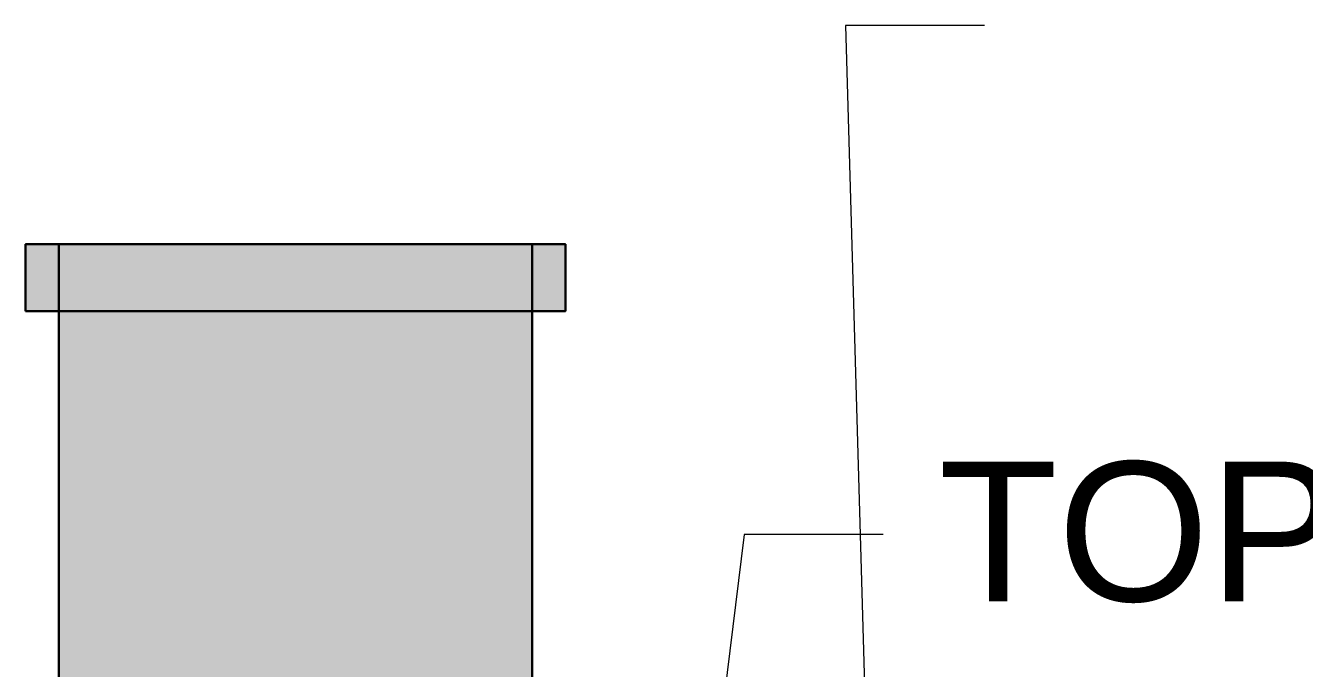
# Model space of a CAD drawing. Header units: millimetres. Extents: x -6738 to 17974, y -5679 to 4356.
# Drawn here: x 14051 to 15673, y 2463 to 3277 of the extents above; entities that cross this region are included whole.
import ezdxf

# ---------------------------------------------------------------- set-up
doc = ezdxf.new("R2010")
doc.units = ezdxf.units.MM
for name, color, linetype in [('ANNOTATIONS', 7, 'Continuous'), ('LEADERS', 7, 'Continuous'), ('MANHOLES', 7, 'Continuous')]:
    doc.layers.add(name, color=color, linetype=linetype)
doc.styles.add('ARIAL', font='arial.ttf')

msp = doc.modelspace()

# ---------------------------------------------------------------- linework, layer by layer
at = {"layer": 'LEADERS', "lineweight": 18}
for p, q in [((15267.5, 3277.1), (15091.1, 3277.1)), ((15091.1, 3277.1), (15126.4, 2060)), ((14962.5, 2632.4), (14834.6, 1595.3)), ((15138.9, 2632.4), (14962.5, 2632.4))]:
    msp.add_line(p, q, dxfattribs=at)
at = {"layer": 'MANHOLES', "lineweight": 30}
for points in [[(14051.1, 2915.3), (14735.8, 2915.3), (14735.8, 3000), (14051.1, 3000)], [(14093.5, 1560), (14693.5, 1560), (14693.5, 3000), (14093.5, 3000)]]:
    msp.add_lwpolyline(points, close=True, dxfattribs=at)
at = {"layer": 'MANHOLES', "true_color": 0x737373}
msp.add_solid([(14051.1, 2915.3), (14735.8, 2915.3), (14051.1, 3000), (14735.8, 3000)], dxfattribs=at)
at = {"layer": 'MANHOLES', "true_color": 0xb8b8b8}
msp.add_solid([(14093.5, 1560), (14693.5, 1560), (14093.5, 3000), (14693.5, 3000)], dxfattribs=at)

# ---------------------------------------------------------------- texts
at = {"layer": 'ANNOTATIONS', "style": 'ARIAL'}
msp.add_text('TOP OF STORAGE', height=176.812, dxfattribs=at).set_placement((15209.4, 2547.8))

doc.saveas('drawing.dxf')
